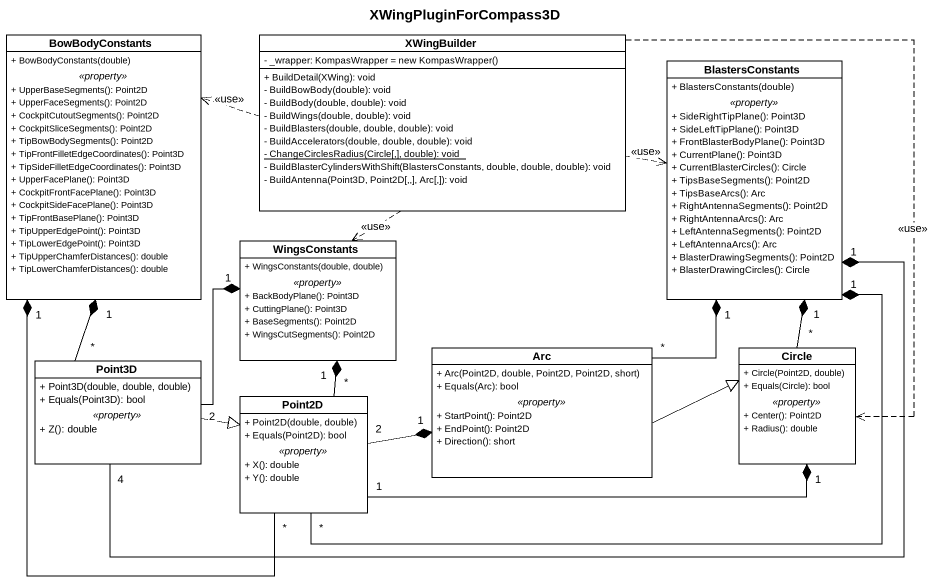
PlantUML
@startuml
title XWingPluginForCompass3D
hide circle
hide empty members
skinparam classAttributeIconSize 0
class BowBodyConstants #FFFFFF {
  + BowBodyConstants(double)
  .. <<property>> ..
  + UpperBaseSegments(): Point2D
  + UpperFaceSegments(): Point2D
  + CockpitCutoutSegments(): Point2D
  + CockpitSliceSegments(): Point2D
  + TipBowBodySegments(): Point2D
  + TipFrontFilletEdgeCoordinates(): Point3D
  + TipSideFilletEdgeCoordinates(): Point3D
  + UpperFacePlane(): Point3D
  + CockpitFrontFacePlane(): Point3D
  + CockpitSideFacePlane(): Point3D
  + TipFrontBasePlane(): Point3D
  + TipUpperEdgePoint(): Point3D
  + TipLowerEdgePoint(): Point3D
  + TipUpperChamferDistances(): double
  + TipLowerChamferDistances(): double
}
class XWingBuilder #FFFFFF {
  {field} - _wrapper: KompasWrapper = new KompasWrapper()
  + BuildDetail(XWing): void
  - BuildBowBody(double): void
  - BuildBody(double, double): void
  - BuildWings(double, double): void
  - BuildBlasters(double, double, double): void
  - BuildAccelerators(double, double, double): void
  {static} - ChangeCirclesRadius(Circle[,], double): void
  - BuildBlasterCylindersWithShift(BlastersConstants, double, double, double): void
  - BuildAntenna(Point3D, Point2D[,,], Arc[,]): void
}
class BlastersConstants #FFFFFF {
  + BlastersConstants(double)
  .. <<property>> ..
  + SideRightTipPlane(): Point3D
  + SideLeftTipPlane(): Point3D
  + FrontBlasterBodyPlane(): Point3D
  + CurrentPlane(): Point3D
  + CurrentBlasterCircles(): Circle
  + TipsBaseSegments(): Point2D
  + TipsBaseArcs(): Arc
  + RightAntennaSegments(): Point2D
  + RightAntennaArcs(): Arc
  + LeftAntennaSegments(): Point2D
  + LeftAntennaArcs(): Arc
  + BlasterDrawingSegments(): Point2D
  + BlasterDrawingCircles(): Circle
}
class WingsConstants #FFFFFF {
  + WingsConstants(double, double)
  .. <<property>> ..
  + BackBodyPlane(): Point3D
  + CuttingPlane(): Point3D
  + BaseSegments(): Point2D
  + WingsCutSegments(): Point2D
}
class Point3D #FFFFFF {
  + Point3D(double, double, double)
  + Equals(Point3D): bool
  .. <<property>> ..
  + Z(): double
}
class Arc #FFFFFF {
  + Arc(Point2D, double, Point2D, Point2D, short)
  + Equals(Arc): bool
  .. <<property>> ..
  + StartPoint(): Point2D
  + EndPoint(): Point2D
  + Direction(): short
}
class "Circle" as Circle_ #FFFFFF {
  + Circle(Point2D, double)
  + Equals(Circle): bool
  .. <<property>> ..
  + Center(): Point2D
  + Radius(): double
}
class Point2D #FFFFFF {
  + Point2D(double, double)
  + Equals(Point2D): bool
  .. <<property>> ..
  + X(): double
  + Y(): double
}
XWingBuilder .left.> BowBodyConstants : <<use>>
XWingBuilder .right.> BlastersConstants : <<use>>
XWingBuilder ..> WingsConstants : <<use>>
XWingBuilder ..> Circle_ : <<use>>
Point3D "*" -up-* "1" BowBodyConstants
Point3D "4" -right-* "1" BlastersConstants
Point3D "2" -right-* "1" WingsConstants
Point3D -right-|> Point2D
Arc "*" -up-* "1" BlastersConstants
Arc -right-|> Circle_
Circle_ "*" -up-* "1" BlastersConstants
Point2D "*" -up-* "1" BowBodyConstants
Point2D "*" -up-* "1" BlastersConstants
Point2D "*" -up-* "1" WingsConstants
Point2D "2" -right-* "1" Arc
Point2D "1" -right-* "1" Circle_
@enduml
